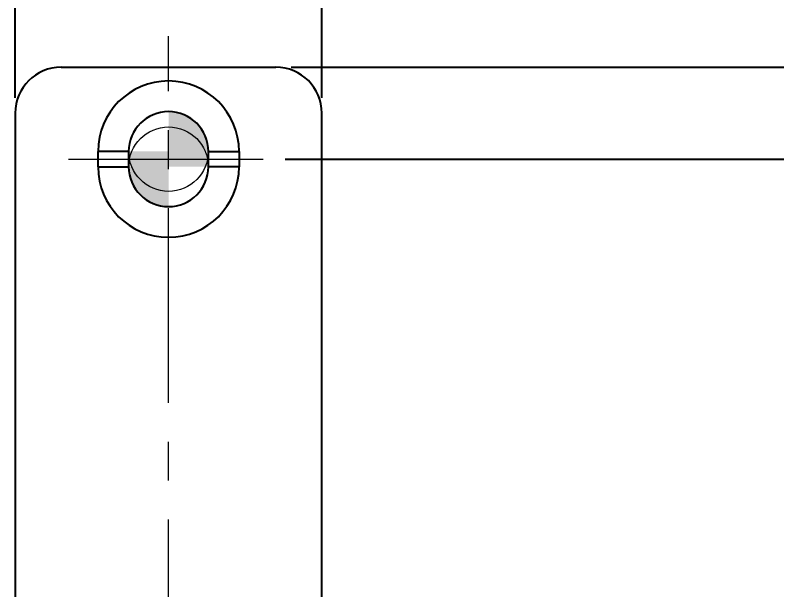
# Model space of a CAD drawing. Header units: millimetres. Extents: x 2 to 295, y 1 to 209.
# Drawn here: x 103.16 to 152.84, y 110.39 to 147.87 of the extents above; entities that cross this region are included whole.
import ezdxf

# ---------------------------------------------------------------- set-up
doc = ezdxf.new("R2010")
doc.units = ezdxf.units.MM
doc.linetypes.add('CENTER', pattern=[10.16, 6.35, -1.27, 1.27, -1.27])
doc.linetypes.add('CENTERX2', pattern=[20.32, 12.7, -2.54, 2.54, -2.54])
doc.layers.add('DIM', color=5, linetype='Continuous')
doc.layers.add('中心线', color=1, linetype='CENTER', lineweight=25)
doc.styles.add('SLDTEXTSTYLE11', font='', dxfattribs={"width": 0.67})
doc.styles.add('SLDTEXTSTYLE12', font='')
doc.styles.get('SLDTEXTSTYLE11').set_extended_font_data('宋体')
doc.styles.get('SLDTEXTSTYLE12').set_extended_font_data('宋体')
doc.dimstyles.new('SLDDIMSTYLE0', dxfattribs={"dimtxt": 3.5, "dimasz": 3.5, "dimexe": 0, "dimexo": 0.0625, "dimgap": 0.875, "dimtad": 2, "dimrnd": 1e-09, "dimzin": 12, "dimdsep": 46, "dimtxsty": 'SLDTEXTSTYLE11', "dimsah": 1, "dimcen": 0.09, "dimadec": 0, "dimazin": 3, "dimtfac": 1, "dimtofl": 0, "dimtmove": 0, "dimatfit": 3, "dimfxl": 0, "dimfrac": 2, "dimtolj": 1, "dimtzin": 12, "dimarcsym": 0})

# ---------------------------------------------------------------- blocks, each defined once
blk = doc.blocks.new('_D')
at = {"layer": 'DIM'}
for p, q in [((103.161, 142.479), (103.161, 161.479)), ((123.161, 142.479), (123.161, 161.479)), ((123.161, 160.479), (103.161, 160.479))]:
    blk.add_line(p, q, dxfattribs=at)
for points in [[(103.161, 160.479), (106.661, 159.94), (106.661, 161.017)], [(123.161, 160.479), (119.661, 161.017), (119.661, 159.94)]]:
    blk.add_solid(points, dxfattribs=at)
at = {"layer": 'DIM', "insert": (112.198, 164.552), "char_height": 3.5, "attachment_point": 1, "style": 'SLDTEXTSTYLE12'}
blk.add_mtext('20', dxfattribs=at)
blk = doc.blocks.new('_D_2')
at = {"layer": 'DIM'}
for p, q in [((121.161, 144.479), (175.904, 144.479)), ((174.904, 85.979), (174.904, 144.479)), ((141.161, 85.979), (175.904, 85.979))]:
    blk.add_line(p, q, dxfattribs=at)
for points in [[(174.904, 144.479), (174.365, 140.979), (175.442, 140.979)], [(174.904, 85.979), (175.442, 89.479), (174.365, 89.479)]]:
    blk.add_solid(points, dxfattribs=at)
at = {"layer": 'DIM', "insert": (170.831, 111.304), "char_height": 3.5, "attachment_point": 1, "rotation": 90, "style": 'SLDTEXTSTYLE12'}
blk.add_mtext('58.5', dxfattribs=at)
blk = doc.blocks.new('_D_7')
at = {"layer": 'DIM'}
for p, q in [((120.761, 138.479), (166.161, 138.479)), ((165.161, 138.479), (165.161, 85.979)), ((141.161, 85.979), (166.161, 85.979))]:
    blk.add_line(p, q, dxfattribs=at)
for points in [[(165.161, 138.479), (164.622, 134.979), (165.699, 134.979)], [(165.161, 85.979), (165.699, 89.479), (164.622, 89.479)]]:
    blk.add_solid(points, dxfattribs=at)
at = {"layer": 'DIM', "insert": (161.088, 111.304), "char_height": 3.5, "attachment_point": 1, "rotation": 90, "style": 'SLDTEXTSTYLE12'}
blk.add_mtext('52.5', dxfattribs=at)
blk = doc.blocks.new('SW_DOWELSYMBOL_4')
at = {"linetype": 'Continuous', "lineweight": 0}
h = blk.add_hatch(color=0, dxfattribs=at)
edge = h.paths.add_edge_path(flags=0)
edge.add_arc((0, 0), 2.6, 0, 90)
edge.add_line((0, 2.6), (0, 0))
edge.add_line((0, 0), (2.6, 0))
h = blk.add_hatch(color=0, dxfattribs=at)
edge = h.paths.add_edge_path(flags=0)
edge.add_arc((0, 0), 2.6, 180, 270)
edge.add_line((0, -2.6), (0, 0))
edge.add_line((0, 0), (-2.6, 0))
at = {"color": 0, "linetype": 'Continuous', "lineweight": 0}
blk.add_circle((0, 0), 2.6, dxfattribs=at)
blk = doc.blocks.new('SW_DOWELSYMBOL_5')
at = {"linetype": 'Continuous', "lineweight": 0}
h = blk.add_hatch(color=0, dxfattribs=at)
edge = h.paths.add_edge_path(flags=0)
edge.add_arc((0, 0), 2.6, 0, 90)
edge.add_line((0, 2.6), (0, 0))
edge.add_line((0, 0), (2.6, 0))
h = blk.add_hatch(color=0, dxfattribs=at)
edge = h.paths.add_edge_path(flags=0)
edge.add_arc((0, 0), 2.6, 180, 270)
edge.add_line((0, -2.6), (0, 0))
edge.add_line((0, 0), (-2.6, 0))
at = {"color": 0, "linetype": 'Continuous', "lineweight": 0}
blk.add_circle((0, 0), 2.6, dxfattribs=at)

msp = doc.modelspace()

# ---------------------------------------------------------------- linework, layer by layer
at = {"color": 7, "linetype": 'Continuous', "lineweight": 25}
for p, q in [((106.161, 144.479), (120.161, 144.479)), ((103.161, 141.479), (103.161, 108.979)), ((123.161, 108.979), (123.161, 141.479)), ((108.561, 137.979), (108.561, 138.979)), ((110.561, 138.979), (108.561, 138.979)), ((110.561, 138.979), (110.561, 137.979)), ((115.761, 137.979), (115.761, 138.979)), ((115.761, 138.979), (117.761, 138.979)), ((117.761, 138.979), (117.761, 137.979)), ((108.561, 137.979), (110.561, 137.979)), ((117.761, 137.979), (115.761, 137.979))]:
    msp.add_line(p, q, dxfattribs=at)
for centre, radius, start, end in [((106.161, 141.479), 3, 90, 180), ((120.161, 141.479), 3, 0, 90), ((113.161, 138.979), 4.6, 0, 180), ((113.161, 138.979), 2.6, 0, 180), ((113.161, 137.979), 4.6, 180, 0), ((113.161, 137.979), 2.6, 180, 0)]:
    msp.add_arc(centre, radius, start, end, dxfattribs=at)
at = {"layer": '中心线', "linetype": 'CENTERX2', "lineweight": 18}
for p, q in [((113.161, 81.947), (113.161, 146.51)), ((106.639, 138.479), (119.761, 138.479))]:
    msp.add_line(p, q, dxfattribs=at)

# ---------------------------------------------------------------- block references
at = {"color": 7, "linetype": 'Continuous', "lineweight": 0}
for name, p in [('SW_DOWELSYMBOL_5', (113.161, 138.979)), ('SW_DOWELSYMBOL_4', (113.161, 137.979))]:
    msp.add_blockref(name, p, dxfattribs=at)

# ---------------------------------------------------------------- dimensions: what is measured, and where the dimension line sits
at = {"layer": 'DIM'}
dim = msp.add_linear_dim(base=(103.161, 160.479), p1=(123.161, 141.479), p2=(103.161, 141.479), dimstyle='SLDDIMSTYLE0', dxfattribs=at)
dim.commit()
dim.dimension.update_dxf_attribs({"geometry": '_D', "text_midpoint": (113.56, 160.479), "dimtype": 160})
for base, p1, p2, picture, middle in [((174.904, 144.479), (140.161, 85.979), (120.161, 144.479), '_D_2', (174.904, 114.026)), ((165.161, 85.979), (119.761, 138.479), (140.161, 85.979), '_D_7', (165.161, 114.026))]:
    dim = msp.add_linear_dim(base=base, p1=p1, p2=p2, angle=90, dimstyle='SLDDIMSTYLE0', dxfattribs=at)
    dim.commit()
    dim.dimension.update_dxf_attribs({"geometry": picture, "text_midpoint": middle, "dimtype": 160})

doc.saveas('drawing.dxf')
